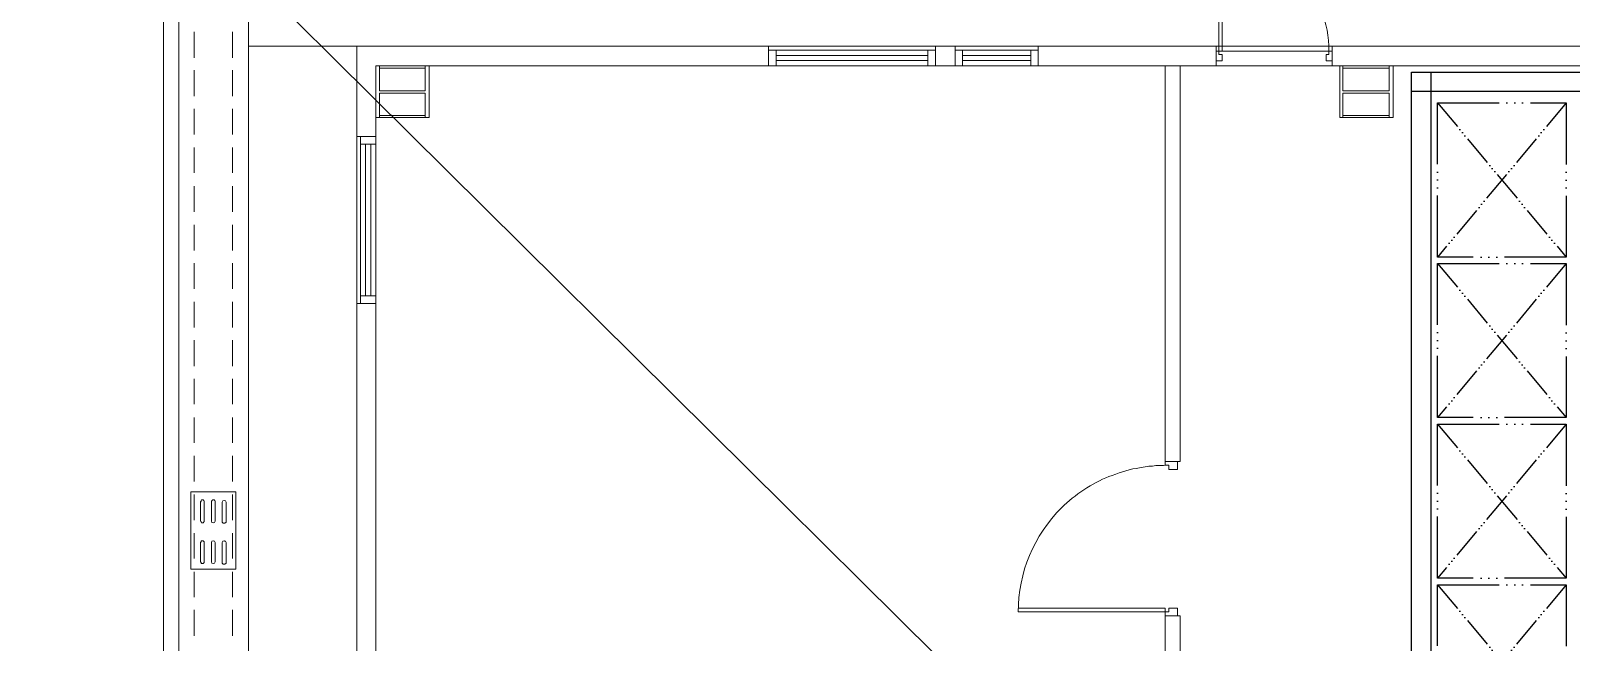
# Model space of a CAD drawing. Header units: millimetres. Extents: x -15161 to 10473752, y -72817 to 33960.
# Drawn here: x 9279 to 10478, y 3083 to 3559 of the extents above; entities that cross this region are included whole.
import ezdxf

# ---------------------------------------------------------------- set-up
doc = ezdxf.new("R2010")
doc.units = ezdxf.units.MM
doc.linetypes.add('ACAD_ISO06W100', pattern=[36, 24, -3, 0, -3, 0, -3, 0, -3])
doc.layers.add('PDF_幾何圖形', color=7, linetype='Continuous')
doc.layers.add('棧板', color=4, linetype='Continuous')

# ---------------------------------------------------------------- blocks, each defined once
blk = doc.blocks.new('拆除後的建築底圖1131126')
at = {"layer": 'PDF_幾何圖形', "lineweight": 0}
for points in [[(10789.3, -581.5), (9382.4, -762.3), (9382.4, 3697.8), (9394.2, 3697.8), (9394.2, -748.7), (10787.6, -569.6)], [(11419.4, 3643.6), (11419.4, 3606), (11339.3, 3606), (11339.3, 3643.6), (9474.2, 3643.6), (9474.2, 3617.8), (9448.4, 3617.8), (9448.4, 3547.1), (12604.5, 3547.1), (12604.5, 3539.5), (12739.5, 3539.5), (12739.5, 3028.9), (13204.8, 3028.9), (13204.8, 2247.7), (13491.9, 2247.7), (13361.5, 3136.4), (13110, 3099.6), (13035.5, 3611), (13009.2, 3607.2), (13003.7, 3643.6)], [(9532.7, 3547.1), (9532.7, -46.7), (9448.4, -46.7), (9448.4, 3547.1)], [(9547.5, 3476.8), (9547.5, 3531.9), (9853.2, 3531.9), (9853.2, 3547.1), (9532.7, 3547.1), (9532.7, 3476.8)], [(10063.2, 3531.9), (10201.7, 3531.9), (10201.7, 3547.1), (10063.2, 3547.1)], [(10291.8, 3547.1), (10291.8, 3531.9), (12589.6, 3531.9), (12589.6, 3451.8), (12604.5, 3451.8), (12604.5, 3547.1)], [(9586, 3491.6), (9589, 3491.6), (9589, 3531.9), (9586, 3531.9), (9586, 3512.4), (9550.5, 3512.4), (9550.5, 3531.9), (9547.5, 3531.9), (9547.5, 3491.6), (9550.5, 3491.6), (9550.5, 3510.7), (9586, 3510.7)], [(9550.5, 3530.2), (9550.5, 3531.9), (9586, 3531.9), (9586, 3530.2)], [(10336.3, 3491.6), (10339.3, 3491.6), (10339.3, 3531.9), (10336.3, 3531.9), (10336.3, 3512.4), (10300.3, 3512.4), (10300.3, 3531.9), (10297.8, 3531.9), (10297.8, 3491.6), (10300.3, 3491.6), (10300.3, 3510.7), (10336.3, 3510.7)], [(10300.3, 3530.2), (10300.3, 3531.9), (10336.3, 3531.9), (10336.3, 3530.2)], [(9550.5, 3491.6), (9550.5, 3493.3), (9586, 3493.3), (9586, 3491.6)], [(10300.3, 3491.6), (10300.3, 3493.3), (10336.3, 3493.3), (10336.3, 3491.6)], [(9438.7, 3140.2), (9438.7, 3200.3), (9403.5, 3200.3), (9403.5, 3140.2)], [(9411.2, 3145.7), (9411.6, 3145.3), (9411.6, 3144.9), (9412, 3144.4), (9413.3, 3144.4), (9414.1, 3145.3), (9414.1, 3145.7), (9414.1, 3161), (9414.1, 3161.4), (9413.3, 3162.2), (9412, 3162.2), (9411.6, 3161.8), (9411.6, 3161.4), (9411.2, 3161)]]:
    blk.add_lwpolyline(points, close=True, dxfattribs=at)
for points in [[(10264.7, 3603.4, 0.199403), (10203.8, 3628.8), (10203.8, 3543.3), (10206.3, 3543.3), (10206.3, 3628.8)], [(10081.4, 3188.1, 0.198489), (10047.5, 3106.8), (10161.9, 3106.8), (10161.9, 3109.7), (10047.5, 3109.7)]]:
    blk.add_lwpolyline(points, format="xyb", dxfattribs=at)
for points in [[(9382.4, 3558.1), (9382.4, 3538.2)], [(9406.1, 3538.2), (9406.1, 3558.5)], [(9436.1, 3538.2), (9436.1, 3558.5)], [(9448.4, 3538.2), (9448.4, 3558.5)], [(9853.2, 3547.1), (9983.2, 3547.1)], [(9853.2, 3544.1), (9983.2, 3544.1)], [(9859.1, 3531.9), (9859.1, 3544.1)], [(9859.1, 3539.9), (9977.2, 3539.9)], [(9977.2, 3531.9), (9977.2, 3544.1)], [(9998.4, 3531.9), (9983.2, 3531.9), (9983.2, 3547.1), (9998.4, 3547.1)], [(10063.2, 3547.1), (9998.4, 3547.1), (9998.4, 3531.9), (10063.2, 3531.9)], [(9998.4, 3544.1), (10063.2, 3544.1)], [(10004.3, 3531.9), (10004.3, 3544.1)], [(10004.3, 3539.9), (10057.3, 3539.9)], [(10057.3, 3531.9), (10057.3, 3544.1)], [(10206.3, 3543.3), (10291.8, 3543.3), (10291.8, 3531.9), (10201.7, 3531.9), (10201.7, 3543.3), (10203.8, 3543.3), (10203.8, 3540.8), (10206.3, 3540.8), (10206.3, 3535.7), (10201.7, 3535.7)], [(10291.8, 3543.3), (10289.3, 3543.3), (10289.3, 3540.8), (10287.2, 3540.8), (10287.2, 3535.7), (10291.8, 3535.7)], [(9406.1, 3508.2), (9406.1, 3528.5)], [(9436.1, 3508.2), (9436.1, 3528.5)], [(9448.4, 3508.2), (9448.4, 3528.5)], [(9853.2, 3531.9), (9983.2, 3531.9)], [(9859.1, 3536.1), (9977.2, 3536.1)], [(10004.3, 3536.1), (10057.3, 3536.1)], [(10173.7, 3531.9), (10173.7, 3224), (10161.9, 3224), (10161.9, 3531.9)], [(9382.4, 3518.3), (9382.4, 3418)], [(9406.1, 3478.5), (9406.1, 3498.4)], [(9436.1, 3478.5), (9436.1, 3498.4)], [(9448.4, 3478.5), (9448.4, 3498.4)], [(9532.7, 2739.7), (9532.7, 2937.8), (9547.5, 2937.8), (9547.5, 3017.9), (9547.5, 3346.8), (9532.7, 3346.8), (9532.7, 3476.8)], [(9535.6, 3476.8), (9535.6, 3346.8)], [(9547.5, 3476.8), (9547.5, 3346.8)], [(9406.1, 3448.5), (9406.1, 3468.4)], [(9436.1, 3448.5), (9436.1, 3468.4)], [(9448.4, 3448.5), (9448.4, 3468.4)], [(9547.5, 3470.9), (9535.6, 3470.9)], [(9539.5, 3470.9), (9539.5, 3352.8)], [(9543.7, 3470.9), (9543.7, 3352.8)], [(9406.1, 3418.4), (9406.1, 3438.3)], [(9436.1, 3418.4), (9436.1, 3438.3)], [(9448.4, 3418.4), (9448.4, 3438.3)], [(9406.1, 3388.3), (9406.1, 3408.2)], [(9436.1, 3388.3), (9436.1, 3408.2)], [(9448.4, 3388.3), (9448.4, 3408.2)], [(9382.4, 3398.1), (9382.4, 3378.2)], [(9406.1, 3358.3), (9406.1, 3378.2)], [(9436.1, 3358.3), (9436.1, 3378.2)], [(9448.4, 3358.3), (9448.4, 3378.2)], [(9382.4, 3358.3), (9382.4, 3258.3)], [(9406.1, 3328.2), (9406.1, 3348.1)], [(9436.1, 3328.2), (9436.1, 3348.1)], [(9448.4, 3328.2), (9448.4, 3348.1)], [(9532.7, 3017.9), (9532.7, 3346.8)], [(9547.5, 3352.8), (9535.6, 3352.8)], [(9406.1, 3298.1), (9406.1, 3318.5)], [(9436.1, 3298.1), (9436.1, 3318.5)], [(9448.4, 3298.1), (9448.4, 3318.5)], [(9406.1, 3268.5), (9406.1, 3288.4)], [(9436.1, 3268.5), (9436.1, 3288.4)], [(9448.4, 3268.5), (9448.4, 3288.4)], [(9406.1, 3238.4), (9406.1, 3258.3)], [(9436.1, 3238.4), (9436.1, 3258.3)], [(9448.4, 3238.4), (9448.4, 3258.3)], [(9382.4, 3238), (9382.4, 3218.1)], [(9406.1, 3208.4), (9406.1, 3228.3)], [(9436.1, 3208.4), (9436.1, 3228.3)], [(9448.4, 3208.4), (9448.4, 3228.3)], [(10161.9, 3221.1), (10160.6, 3220.7), (10156.8, 3220.7)], [(10161.9, 3224), (10161.9, 3221.1), (10164.8, 3221.1), (10164.8, 3217.7), (10171.6, 3217.7), (10171.6, 3224)], [(9382.4, 3198.2), (9382.4, 3098.3)], [(9406.1, 3178.3), (9406.1, 3198.2)], [(9411.2, 3192.3), (9411.6, 3193.1), (9411.6, 3193.6), (9412, 3194), (9413.3, 3194), (9413.7, 3193.6), (9414.1, 3193.1), (9414.1, 3192.3)], [(9411.2, 3192.7), (9411.2, 3177.5), (9411.6, 3177.1), (9411.6, 3176.6), (9412, 3176.2), (9413.3, 3176.2), (9414.1, 3177.1), (9414.1, 3177.5), (9414.1, 3192.7)], [(9419.6, 3192.3), (9419.6, 3193.1), (9420.1, 3193.6), (9420.5, 3194), (9421.7, 3194), (9422.2, 3193.6), (9422.6, 3193.1), (9422.6, 3192.3)], [(9419.6, 3192.7), (9419.6, 3177.5)], [(9422.6, 3192.7), (9422.6, 3177.5)], [(9428.1, 3192.3), (9428.1, 3177.1)], [(9431.1, 3192.3), (9431.1, 3177.1)], [(9436.1, 3178.3), (9436.1, 3198.2)], [(9448.4, 3178.3), (9448.4, 3198.2)], [(9431.1, 3177.5), (9431.1, 3176.6), (9430.2, 3175.8), (9428.9, 3175.8), (9428.1, 3176.6), (9428.1, 3177.5)], [(9406.1, 3148.3), (9406.1, 3168.2)], [(9436.1, 3148.3), (9436.1, 3168.2)], [(9448.4, 3148.3), (9448.4, 3168.2)], [(9419.6, 3161), (9419.6, 3145.7)], [(9422.6, 3161), (9422.6, 3145.7)], [(9431.1, 3145.3), (9431.1, 3160.5), (9431.1, 3161), (9430.6, 3161.8), (9430.2, 3161.8), (9429.8, 3162.2), (9428.9, 3161.8), (9428.5, 3161.8), (9428.1, 3161), (9428.1, 3160.5), (9428.1, 3145.3)], [(9431.1, 3145.7), (9431.1, 3144.9), (9430.2, 3144), (9428.9, 3144), (9428.1, 3144.9), (9428.1, 3145.7)], [(9406.1, 3118.2), (9406.1, 3138.1)], [(9436.1, 3118.2), (9436.1, 3138.1)], [(9448.4, 3118.2), (9448.4, 3138.1)], [(9406.1, 3088.1), (9406.1, 3108.5)], [(9436.1, 3088.1), (9436.1, 3108.5)], [(9448.4, 3088.1), (9448.4, 3108.5)], [(10161.9, 3103.8), (10161.9, 3106.8), (10164.8, 3106.8), (10164.8, 3109.7), (10171.6, 3109.7), (10171.6, 3103.8)], [(10161.9, 3073.7), (10161.9, 3103.8), (10173.7, 3103.8), (10173.7, 3073.7), (10173.7, 2828.6), (10048.8, 2828.6), (10048.8, 2840.4), (10161.9, 2840.4), (10161.9, 3061.9), (9941.7, 3061.9), (9941.7, 2840.4), (9963.7, 2840.4), (9963.7, 2828.6), (9929.8, 2828.6), (9929.8, 3061.9), (9547.5, 3061.9)]]:
    blk.add_lwpolyline(points, dxfattribs=at)
at = {"layer": 'PDF_幾何圖形', "lineweight": 13}
for points in [[(9382.4, 3558.1), (9382.4, 3538.2)], [(9382.4, 3518.3), (9382.4, 3418)], [(9382.4, 3398.1), (9382.4, 3378.2)], [(9382.4, 3358.3), (9382.4, 3258.3)], [(9382.4, 3238), (9382.4, 3218.1)], [(9382.4, 3198.2), (9382.4, 3098.3)]]:
    blk.add_lwpolyline(points, dxfattribs=at)
at = {"layer": 'PDF_幾何圖形', "lineweight": 0}
blk.add_arc((10212.6, 3544.9), 76.8, 358.8285, 23.5011, dxfattribs=at)
for points in [[(10139.4, 3218.5), (10132.2, 3217.7), (10125.1, 3214.6), (10118.2, 3212.2)], [(10150.4, 3220.2), (10147.7, 3220.3), (10142.2, 3219.1), (10139.4, 3218.5)], [(10156.8, 3220.7), (10153.3, 3220.9), (10153.1, 3220.4), (10150.4, 3220.2)], [(10118.2, 3212.2), (10105.1, 3207.1), (10091.6, 3197.9), (10081.4, 3188.1)], [(9428.1, 3192.3), (9428.1, 3194.1), (9431.1, 3194), (9431.1, 3192.3)], [(9422.6, 3177.5), (9422.6, 3175.7), (9419.6, 3175.7), (9419.6, 3177.5)], [(9419.6, 3161), (9419.6, 3162.7), (9422.6, 3162.7), (9422.6, 3161)], [(9422.6, 3145.7), (9422.6, 3144), (9419.6, 3144), (9419.6, 3145.7)]]:
    blk.add_open_spline(points, degree=3, dxfattribs=at)
blk = doc.blocks.new('棧板')
at = {"color": 4, "linetype": 'ACAD_ISO06W100', "ltscale": 20}
blk.add_lwpolyline([(58209, -10310), (59209, -10310), (59209, -11510), (58209, -11510)], close=True, dxfattribs=at)
at = {"color": 4, "linetype": 'ACAD_ISO06W100', "ltscale": 10}
for points in [[(58209, -10310), (59209, -11510)], [(59209, -10310), (58209, -11510)]]:
    blk.add_lwpolyline(points, dxfattribs=at)

msp = doc.modelspace()

# ---------------------------------------------------------------- linework, layer by layer
at = {"color": 4}
msp.add_lwpolyline([(8080.2167, 4959.9057), (15312.2056, -2209.2652)], dxfattribs=at)
at = {"color": 94}
for points in [[(10353.6903, 3526.8628), (10368.6903, 3526.8628), (10368.6903, 2421.6203), (10353.6903, 2421.6203)], [(11043.0345, 3526.8628), (11043.0345, 3511.8628), (10353.6903, 3511.8628), (10353.6903, 3526.8628)]]:
    msp.add_lwpolyline(points, close=True, dxfattribs=at)

# ---------------------------------------------------------------- block references
at = {"color": 30}
msp.add_blockref('拆除後的建築底圖1131126', (0, 0), dxfattribs=at)
at = {"layer": '棧板', "color": 4, "xscale": 0.1, "yscale": 0.1, "zscale": 0.1}
for p in [(4553.0669, 4534.0503), (4553.0669, 4409.0503), (4553.0669, 4284.0503), (4553.0669, 4159.0503)]:
    msp.add_blockref('棧板', p, dxfattribs=at)

doc.saveas('drawing.dxf')
